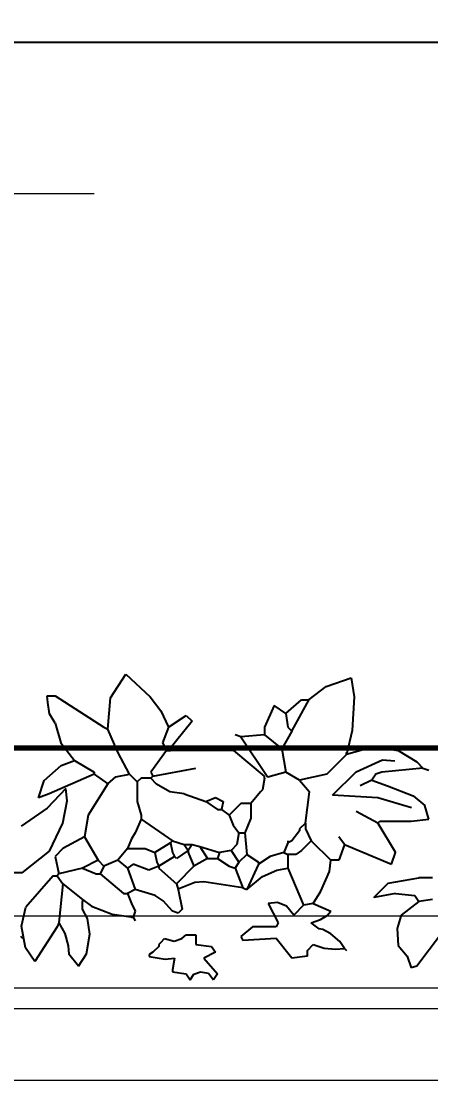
# Model space of a CAD drawing. Header units: inches. Extents: x 2013 to 15569, y -2551 to 2524.
# Drawn here: x 8693.1 to 8759.9, y 897.8 to 1072.2 of the extents above; entities that cross this region are included whole.
import ezdxf

# ---------------------------------------------------------------- set-up
doc = ezdxf.new("R2010")
doc.units = ezdxf.units.IN
doc.header["$MEASUREMENT"] = 0
doc.layers.get('0').update_dxf_attribs({"color": 80, "lineweight": 13})
for name, color, linetype, lineweight in [('A-DOOR-FULL', 90, 'Continuous', 25), ('A-FLOR-FTPT', 6, 'Continuous', 70), ('A-FURN', 8, 'Continuous', 18)]:
    doc.layers.add(name, color=color, linetype=linetype, lineweight=lineweight)
doc.layers.add('VERDE_siepe', color=96, linetype='Continuous')
doc.styles.add('ARIAL', font='Arial.ttf')
doc.dimstyles.new('TICK_36', dxfattribs={"dimtxt": 3.6, "dimasz": 3.6, "dimexe": 1.8, "dimexo": 1.2, "dimgap": 1.8, "dimtad": 0, "dimdec": 0, "dimzin": 0, "dimdsep": 46, "dimtxsty": 'ARIAL', "dimblk": 'OBLIQUE', "dimcen": 1.8, "dimdle": 1.8, "dimclrd": 256, "dimclrt": 256, "dimadec": 0, "dimazin": 0, "dimtfac": 1, "dimtdec": 0, "dimtmove": 1, "dimatfit": 3, "dimldrblk": 'OPEN90', "dimfxl": 1, "dimtfill": 1, "dimtolj": 1, "dimtzin": 0, "dimarcsym": 0})

# ---------------------------------------------------------------- blocks, each defined once
blk = doc.blocks.new('_Oblique')
at = {"color": 0, "linetype": 'ByBlock', "lineweight": -2}
blk.add_line((-0.5, -0.5), (0.5, 0.5), dxfattribs=at)
blk = doc.blocks.new('*D97')
at = {"layer": 'A-DOOR-FULL', "color": 0, "lineweight": -2, "transparency": 16777216}
for p, q in [((8672.67, 649.12), (8672.67, 1123.85)), ((8832.87, 649.12), (8832.87, 1123.85))]:
    blk.add_line(p, q, dxfattribs=at)
at = {"layer": 'A-DOOR-FULL', "lineweight": -2, "transparency": 16777216}
for p, q in [((8670.87, 1122.05), (8747.17, 1122.05)), ((8834.67, 1122.05), (8758.37, 1122.05))]:
    blk.add_line(p, q, dxfattribs=at)
at = {"layer": 'Defpoints', "color": 0, "transparency": 16777216}
for p in [(8832.87, 1122.05), (8672.67, 647.92), (8832.87, 647.92)]:
    blk.add_point(p, dxfattribs=at)
at = {"layer": 'A-DOOR-FULL', "lineweight": -2, "transparency": 16777216, "xscale": 3.6, "yscale": 3.6, "zscale": 3.6, "rotation": 180}
blk.add_blockref('_Oblique', (8672.67, 1122.05), dxfattribs=at)
at = {"layer": 'A-DOOR-FULL', "lineweight": -2, "transparency": 16777216, "xscale": 3.6, "yscale": 3.6, "zscale": 3.6}
blk.add_blockref('_Oblique', (8832.87, 1122.05), dxfattribs=at)
at = {"layer": 'A-DOOR-FULL', "transparency": 16777216, "insert": (8752.77, 1122.05), "char_height": 3.6, "attachment_point": 5, "style": 'ARIAL', "bg_fill": 3, "box_fill_scale": 1.25, "bg_fill_color": 256, "bg_fill_true_color": 13158600, "bg_fill_transparency": 0}
blk.add_mtext('\\A1;160', dxfattribs=at)
blk = doc.blocks.new('_Open90')
at = {"color": 0, "linetype": 'ByBlock', "lineweight": -2}
for p, q in [((-0.5, 0.5), (0, 0)), ((0, 0), (-1, 0)), ((0, 0), (-0.5, -0.5))]:
    blk.add_line(p, q, dxfattribs=at)
blk = doc.blocks.new('*D99')
at = {"layer": 'A-DOOR-FULL', "color": 0, "lineweight": -2, "transparency": 16777216}
for p, q in [((8653.55, 659.51), (8653.55, 1070.63)), ((8939.91, 659.51), (8939.91, 1070.63))]:
    blk.add_line(p, q, dxfattribs=at)
at = {"layer": 'A-DOOR-FULL', "lineweight": -2, "transparency": 16777216}
for p, q in [((8651.75, 1068.83), (8790.92, 1068.83)), ((8941.71, 1068.83), (8802.53, 1068.83))]:
    blk.add_line(p, q, dxfattribs=at)
at = {"layer": 'Defpoints', "color": 0, "transparency": 16777216}
for p in [(8939.91, 1068.83), (8653.55, 658.31), (8939.91, 658.31)]:
    blk.add_point(p, dxfattribs=at)
at = {"layer": 'A-DOOR-FULL', "lineweight": -2, "transparency": 16777216, "xscale": 3.6, "yscale": 3.6, "zscale": 3.6, "rotation": 180}
blk.add_blockref('_Oblique', (8653.55, 1068.83), dxfattribs=at)
at = {"layer": 'A-DOOR-FULL', "lineweight": -2, "transparency": 16777216, "xscale": 3.6, "yscale": 3.6, "zscale": 3.6}
blk.add_blockref('_Oblique', (8939.91, 1068.83), dxfattribs=at)
at = {"layer": 'A-DOOR-FULL', "transparency": 16777216, "insert": (8796.73, 1068.83), "char_height": 3.6, "attachment_point": 5, "style": 'ARIAL', "bg_fill": 3, "box_fill_scale": 1.25, "bg_fill_color": 256, "bg_fill_true_color": 13158600, "bg_fill_transparency": 0}
blk.add_mtext('\\A1;286', dxfattribs=at)
blk = doc.blocks.new('*D102')
at = {"layer": 'A-DOOR-FULL', "color": 0, "lineweight": -2, "transparency": 16777216}
for p, q in [((8639.53, 659.51), (8639.53, 1159.54)), ((8953.93, 659.51), (8953.93, 1159.54))]:
    blk.add_line(p, q, dxfattribs=at)
at = {"layer": 'A-DOOR-FULL', "lineweight": -2, "transparency": 16777216}
for p, q in [((8637.73, 1157.74), (8790.96, 1157.74)), ((8955.73, 1157.74), (8802.5, 1157.74))]:
    blk.add_line(p, q, dxfattribs=at)
at = {"layer": 'Defpoints', "color": 0, "transparency": 16777216}
for p in [(8953.93, 1157.74), (8639.53, 658.31), (8953.93, 658.31)]:
    blk.add_point(p, dxfattribs=at)
at = {"layer": 'A-DOOR-FULL', "lineweight": -2, "transparency": 16777216, "xscale": 3.6, "yscale": 3.6, "zscale": 3.6, "rotation": 180}
blk.add_blockref('_Oblique', (8639.53, 1157.74), dxfattribs=at)
at = {"layer": 'A-DOOR-FULL', "lineweight": -2, "transparency": 16777216, "xscale": 3.6, "yscale": 3.6, "zscale": 3.6}
blk.add_blockref('_Oblique', (8953.93, 1157.74), dxfattribs=at)
at = {"layer": 'A-DOOR-FULL', "transparency": 16777216, "insert": (8796.73, 1157.74), "char_height": 3.6, "attachment_point": 5, "style": 'ARIAL', "bg_fill": 3, "box_fill_scale": 1.25, "bg_fill_color": 256, "bg_fill_true_color": 13158600, "bg_fill_transparency": 0}
blk.add_mtext('\\A1;314', dxfattribs=at)

msp = doc.modelspace()

# ---------------------------------------------------------------- linework, layer by layer
at = {"color": 130}
msp.add_lwpolyline([(8664.661, 964.717), (8664.661, 1044.179), (8705.019, 1044.179)], dxfattribs=at)
at = {"layer": 'A-FLOR-FTPT'}
msp.add_line((8946.918, 953.685), (8038.768, 953.685), dxfattribs=at)
at = {"layer": 'A-FURN'}
for p, q in [((8904.865, 926.284), (8639.96, 926.284)), ((8639.96, 914.633), (8904.865, 914.633)), ((8904.865, 911.206), (8639.96, 911.206)), ((8639.96, 899.555), (8904.865, 899.555))]:
    msp.add_line(p, q, dxfattribs=at)
at = {"layer": 'VERDE_siepe'}
for p, q in [((8707.689, 961.932), (8710.182, 965.773)), ((8710.182, 965.773), (8714.141, 962.086)), ((8742.88, 963.776), (8746.986, 965.158)), ((8746.986, 965.158), (8747.426, 962.086)), ((8740.094, 961.625), (8742.88, 963.776)), ((8697.35, 962.23), (8698.628, 962.23)), ((8697.425, 961.164), (8697.35, 962.23)), ((8697.718, 959.321), (8697.425, 961.164)), ((8698.628, 962.23), (8706.61, 957.122)), ((8707.249, 956.803), (8707.689, 961.932)), ((8714.141, 962.086), (8715.9, 959.782)), ((8736.306, 959.357), (8738.861, 961.593)), ((8737.264, 956.483), (8740.094, 961.625)), ((8738.861, 961.593), (8740.137, 961.593)), ((8747.426, 962.086), (8747.133, 956.556)), ((8698.627, 957.761), (8697.718, 959.321)), ((8715.9, 959.782), (8717.147, 957.122)), ((8734.39, 960.635), (8732.793, 957.122)), ((8736.306, 959.357), (8734.39, 960.635)), ((8736.306, 959.357), (8736.625, 957.122)), ((8698.627, 957.761), (8699.585, 954.567)), ((8717.147, 957.122), (8720.021, 959.038)), ((8720.979, 958.08), (8717.147, 953.29)), ((8720.021, 959.038), (8720.979, 958.08)), ((8706.61, 957.122), (8707.249, 956.803)), ((8708.862, 953.023), (8707.249, 956.803)), ((8717.147, 957.122), (8716.189, 954.567)), ((8728.961, 955.525), (8728.003, 955.845)), ((8732.793, 955.845), (8728.961, 955.525)), ((8732.793, 957.122), (8732.793, 955.845)), ((8732.793, 955.845), (8735.667, 953.609)), ((8737.264, 956.483), (8735.667, 953.609)), ((8736.625, 957.122), (8737.264, 956.483)), ((8747.133, 956.556), (8746.204, 952.651)), ((8699.585, 954.567), (8701.82, 951.693)), ((8716.189, 954.567), (8716.828, 953.29)), ((8728.961, 955.525), (8733.335, 948.967)), ((8710.76, 949.458), (8708.862, 953.023)), ((8716.828, 953.29), (8714.273, 949.777)), ((8716.828, 953.29), (8717.147, 953.29)), ((8717.147, 953.29), (8717.466, 953.29)), ((8727.812, 953.29), (8717.466, 953.29)), ((8732.793, 949.139), (8727.812, 953.29)), ((8735.667, 953.609), (8736.306, 949.777)), ((8746.204, 952.651), (8743.011, 949.458)), ((8750.675, 953.929), (8746.204, 952.651)), ((8746.204, 952.651), (8746.204, 952.971)), ((8750.675, 953.929), (8754.611, 953.33)), ((8754.611, 953.33), (8757.69, 951.487)), ((8696.838, 948.414), (8699.624, 950.872)), ((8699.624, 950.872), (8701.82, 951.693)), ((8701.82, 951.693), (8705.013, 949.777)), ((8747.766, 949.836), (8752.053, 951.81)), ((8752.053, 951.81), (8754.067, 951.606)), ((8757.69, 951.487), (8758.657, 950.416)), ((8705.013, 949.458), (8697.669, 946.266)), ((8705.013, 949.777), (8705.013, 949.458)), ((8705.013, 949.458), (8707.249, 947.861)), ((8707.249, 947.861), (8708.569, 949.029)), ((8708.569, 949.029), (8710.76, 949.458)), ((8710.76, 949.458), (8712.038, 948.181)), ((8712.676, 948.819), (8712.038, 948.181)), ((8714.273, 948.819), (8712.676, 948.819)), ((8714.273, 949.777), (8714.592, 949.139)), ((8714.592, 949.139), (8714.273, 948.819)), ((8715.167, 947.8), (8714.273, 948.819)), ((8714.592, 949.139), (8721.618, 950.416)), ((8732.793, 948.819), (8732.474, 946.904)), ((8732.793, 948.819), (8732.793, 949.139)), ((8736.306, 949.777), (8733.335, 948.967)), ((8738.541, 948.5), (8736.306, 949.777)), ((8743.011, 949.458), (8738.541, 948.5)), ((8743.934, 946.025), (8747.766, 949.836)), ((8750.994, 949.458), (8750.356, 948.5)), ((8751.952, 949.777), (8750.994, 949.458)), ((8758.657, 950.416), (8751.952, 949.777)), ((8758.657, 950.416), (8759.615, 950.097)), ((8695.939, 945.573), (8696.838, 948.414)), ((8700.364, 947.096), (8697.322, 943.903)), ((8700.598, 945.128), (8700.364, 947.096)), ((8707.249, 947.861), (8704.055, 942.753)), ((8712.038, 948.181), (8712.038, 944.988)), ((8717.367, 946.571), (8715.167, 947.8)), ((8738.541, 948.5), (8740.137, 946.585)), ((8750.356, 948.5), (8748.44, 947.542)), ((8750.356, 948.5), (8752.91, 947.542)), ((8752.91, 947.542), (8757.061, 945.946)), ((8697.669, 946.266), (8695.939, 945.573)), ((8719.702, 946.266), (8717.367, 946.571)), ((8719.702, 946.266), (8723.214, 944.988)), ((8723.214, 944.988), (8724.81, 945.627)), ((8724.81, 945.627), (8726.087, 944.988)), ((8732.155, 946.585), (8730.558, 944.669)), ((8732.474, 946.904), (8732.155, 946.585)), ((8739.499, 941.476), (8740.137, 946.585)), ((8751.339, 945.617), (8743.934, 946.025)), ((8756.795, 943.984), (8751.339, 945.617)), ((8757.061, 945.946), (8758.977, 944.35)), ((8697.322, 943.903), (8693.111, 940.961)), ((8699.896, 941.452), (8700.598, 945.128)), ((8712.038, 944.988), (8712.676, 942.753)), ((8723.214, 944.988), (8725.129, 943.711)), ((8725.129, 943.711), (8725.768, 943.711)), ((8726.087, 944.988), (8725.768, 943.711)), ((8725.768, 943.711), (8727.045, 942.753)), ((8728.961, 944.669), (8727.045, 942.753)), ((8730.558, 944.669), (8728.961, 944.669)), ((8730.558, 944.669), (8730.563, 942.27)), ((8759.615, 942.114), (8758.977, 944.35)), ((8704.055, 942.753), (8703.417, 939.24)), ((8712.676, 942.114), (8711.718, 939.879)), ((8712.676, 942.753), (8712.676, 942.114)), ((8712.676, 942.114), (8717.786, 938.602)), ((8727.045, 942.753), (8727.684, 941.156)), ((8730.563, 942.27), (8729.6, 939.879)), ((8751.314, 941.476), (8747.801, 943.392)), ((8751.314, 941.476), (8751.633, 941.795)), ((8751.633, 941.795), (8756.741, 941.795)), ((8756.741, 941.795), (8759.615, 942.114)), ((8697.707, 936.884), (8699.896, 941.452)), ((8727.684, 941.156), (8728.642, 939.879)), ((8738.541, 940.198), (8737.264, 938.602)), ((8739.499, 941.476), (8738.541, 940.518)), ((8738.541, 940.518), (8738.541, 940.198)), ((8739.499, 941.476), (8739.499, 940.518)), ((8739.499, 940.518), (8740.456, 938.602)), ((8751.314, 941.476), (8754.188, 936.686)), ((8703.417, 939.24), (8699.904, 937.324)), ((8703.417, 939.24), (8705.652, 935.408)), ((8711.08, 938.921), (8710.441, 937.324)), ((8711.718, 939.879), (8711.08, 938.921)), ((8717.466, 938.282), (8714.912, 936.686)), ((8717.786, 938.602), (8717.466, 938.282)), ((8717.466, 938.282), (8717.786, 936.686)), ((8717.786, 938.602), (8719.702, 937.963)), ((8728.642, 939.879), (8728.323, 937.963)), ((8728.642, 939.879), (8729.6, 939.879)), ((8729.6, 939.879), (8729.919, 936.366)), ((8736.625, 938.282), (8735.987, 936.686)), ((8736.625, 938.602), (8736.625, 938.282)), ((8737.264, 938.602), (8736.625, 938.282)), ((8740.456, 938.602), (8738.861, 937.005)), ((8740.456, 938.602), (8743.65, 935.408)), ((8745.885, 937.963), (8744.927, 939.24)), ((8693.236, 933.372), (8697.707, 936.884)), ((8699.904, 937.324), (8698.627, 936.047)), ((8710.441, 937.324), (8708.844, 935.408)), ((8710.441, 937.324), (8713.315, 937.324)), ((8713.315, 937.324), (8714.912, 936.686)), ((8714.912, 936.686), (8715.231, 935.089)), ((8717.786, 936.686), (8718.105, 936.047)), ((8720.34, 937.005), (8718.424, 935.728)), ((8719.702, 937.963), (8720.34, 937.005)), ((8719.702, 937.963), (8720.979, 937.963)), ((8720.979, 937.963), (8720.34, 937.005)), ((8720.34, 937.005), (8720.34, 936.686)), ((8720.34, 936.686), (8721.298, 934.45)), ((8720.979, 937.963), (8722.256, 937.644)), ((8722.256, 937.644), (8725.449, 936.686)), ((8722.256, 937.644), (8723.534, 935.728)), ((8725.449, 936.686), (8725.129, 935.728)), ((8727.365, 937.005), (8725.449, 936.686)), ((8728.323, 937.963), (8727.365, 937.005)), ((8727.365, 937.005), (8728.642, 935.089)), ((8735.987, 936.686), (8733.751, 936.047)), ((8735.987, 936.686), (8736.625, 936.366)), ((8738.861, 937.005), (8737.903, 936.366)), ((8745.885, 937.963), (8744.927, 935.408)), ((8745.885, 937.963), (8753.549, 934.77)), ((8753.549, 934.77), (8754.188, 936.686)), ((8698.627, 936.047), (8699.265, 933.173)), ((8705.652, 935.408), (8703.097, 934.131)), ((8705.652, 935.408), (8706.61, 934.45)), ((8708.844, 935.408), (8706.61, 934.45)), ((8708.844, 935.408), (8710.441, 934.131)), ((8711.399, 934.77), (8710.441, 934.131)), ((8713.954, 933.812), (8711.399, 934.77)), ((8715.231, 935.089), (8715.55, 934.45)), ((8718.105, 936.047), (8715.55, 934.45)), ((8718.424, 935.728), (8718.105, 936.047)), ((8723.534, 935.728), (8721.298, 934.45)), ((8723.534, 935.728), (8725.129, 935.728)), ((8725.129, 935.728), (8727.045, 934.45)), ((8728.642, 935.089), (8728.003, 934.131)), ((8729.919, 936.366), (8728.642, 935.089)), ((8729.919, 936.366), (8731.835, 935.089)), ((8731.835, 934.77), (8729.919, 930.619)), ((8733.751, 936.047), (8731.835, 934.77)), ((8731.835, 935.089), (8731.835, 934.77)), ((8737.903, 936.366), (8736.625, 936.366)), ((8736.625, 936.366), (8736.625, 934.131)), ((8743.408, 933.575), (8743.65, 935.408)), ((8744.927, 935.408), (8743.65, 935.408)), ((8693.236, 933.372), (8691.64, 933.372)), ((8699.265, 933.173), (8698.946, 932.854)), ((8703.097, 934.131), (8699.265, 933.173)), ((8703.097, 934.131), (8705.333, 933.173)), ((8705.333, 933.173), (8705.971, 933.173)), ((8706.61, 934.45), (8705.971, 933.173)), ((8705.971, 933.173), (8709.802, 929.981)), ((8710.441, 934.131), (8711.718, 930.619)), ((8715.55, 934.45), (8713.954, 933.812)), ((8715.55, 934.45), (8715.55, 934.131)), ((8715.55, 934.131), (8718.424, 931.576)), ((8721.298, 934.45), (8718.424, 931.576)), ((8727.045, 934.45), (8728.003, 934.131)), ((8728.003, 934.131), (8729.281, 930.939)), ((8732.499, 932.776), (8734.845, 933.821)), ((8734.845, 933.821), (8736.625, 934.131)), ((8736.625, 934.131), (8739.18, 928.065)), ((8742.001, 930.38), (8743.408, 933.575)), ((8698.307, 932.854), (8693.837, 927.745)), ((8698.307, 932.854), (8698.946, 932.854)), ((8698.946, 932.854), (8699.904, 931.576)), ((8699.904, 931.576), (8699.265, 925.191)), ((8699.904, 931.576), (8703.097, 929.023)), ((8718.424, 931.576), (8718.744, 930.619)), ((8721.447, 931.775), (8718.719, 930.689)), ((8722.895, 931.896), (8721.447, 931.775)), ((8729.281, 930.939), (8722.895, 931.896)), ((8729.919, 930.619), (8732.499, 932.776)), ((8750.652, 929.366), (8752.998, 931.67)), ((8752.998, 931.67), (8758.019, 932.534)), ((8760.254, 932.534), (8758.019, 932.534)), ((8709.802, 929.981), (8710.441, 929.981)), ((8711.718, 930.619), (8710.441, 929.981)), ((8710.441, 929.981), (8711.08, 928.384)), ((8714.955, 929.66), (8711.718, 930.619)), ((8716.264, 928.803), (8714.955, 929.66)), ((8718.744, 930.619), (8719.382, 927.426)), ((8729.281, 930.939), (8729.919, 930.619)), ((8740.776, 928.384), (8742.001, 930.38)), ((8754.188, 929.981), (8750.652, 929.366)), ((8754.188, 929.981), (8757.38, 929.661)), ((8757.38, 929.661), (8758.019, 928.703)), ((8703.097, 929.023), (8703.097, 928.703)), ((8703.097, 929.023), (8704.591, 927.946)), ((8703.097, 927.426), (8703.097, 928.703)), ((8704.591, 927.946), (8707.919, 926.631)), ((8711.08, 928.384), (8711.718, 927.107)), ((8717.786, 927.107), (8716.264, 928.803)), ((8734.962, 928.537), (8733.432, 928.384)), ((8733.432, 928.384), (8735.029, 925.191)), ((8736.429, 927.922), (8734.962, 928.537)), ((8737.583, 926.468), (8736.429, 927.922)), ((8739.18, 928.065), (8737.583, 926.468)), ((8740.776, 928.384), (8739.18, 928.065)), ((8740.776, 928.384), (8743.65, 927.107)), ((8758.019, 928.703), (8755.146, 926.468)), ((8760.254, 929.023), (8758.019, 928.703)), ((8693.136, 924.688), (8693.837, 927.745)), ((8703.937, 925.888), (8703.097, 927.426)), ((8707.919, 926.631), (8711.399, 926.149)), ((8711.08, 926.149), (8711.399, 926.149)), ((8711.718, 927.107), (8711.399, 926.149)), ((8711.399, 926.149), (8711.718, 925.51)), ((8718.744, 926.787), (8717.786, 927.107)), ((8719.382, 927.426), (8718.744, 926.787)), ((8741.942, 925.772), (8743.056, 926.386)), ((8743.056, 926.386), (8743.65, 927.107)), ((8755.146, 926.468), (8754.464, 924.297)), ((8693.791, 921.145), (8693.136, 924.688)), ((8698.946, 924.552), (8695.298, 918.915)), ((8699.265, 925.191), (8698.946, 924.552)), ((8699.265, 925.191), (8700.227, 923.488)), ((8704.318, 923.374), (8703.937, 925.888)), ((8730.877, 924.552), (8728.961, 922.955)), ((8734.709, 924.552), (8730.877, 924.552)), ((8735.029, 925.191), (8734.709, 924.552)), ((8740.456, 925.191), (8741.942, 925.772)), ((8741.734, 924.233), (8740.456, 925.191)), ((8692.994, 923.045), (8693.313, 922.726)), ((8700.227, 923.488), (8700.773, 921.431)), ((8703.773, 920.174), (8704.318, 923.374)), ((8715.87, 921.997), (8716.508, 922.636)), ((8716.508, 922.636), (8718.065, 922.231)), ((8718.065, 922.231), (8719.319, 922.631)), ((8719.319, 922.631), (8720.021, 923.275)), ((8720.021, 923.275), (8721.618, 923.275)), ((8721.618, 923.275), (8721.618, 921.678)), ((8728.961, 922.955), (8729.281, 922.317)), ((8734.709, 922.636), (8729.281, 922.317)), ((8737.264, 919.443), (8734.709, 922.636)), ((8742.353, 924.113), (8741.734, 924.233)), ((8743.643, 923.437), (8742.353, 924.113)), ((8745.109, 922.146), (8743.643, 923.437)), ((8754.464, 924.297), (8754.611, 921.532)), ((8761.531, 923.275), (8757.699, 918.165)), ((8695.298, 918.915), (8693.791, 921.145)), ((8700.773, 921.431), (8700.862, 920.081)), ((8715.55, 921.359), (8714.592, 920.401)), ((8715.87, 921.997), (8715.55, 921.678)), ((8715.55, 921.678), (8715.55, 921.359)), ((8721.618, 921.678), (8724.171, 921.359)), ((8724.171, 921.359), (8724.81, 920.401)), ((8739.818, 920.72), (8740.776, 921.678)), ((8740.776, 921.678), (8742.529, 921.102)), ((8742.529, 921.102), (8744.405, 920.918)), ((8744.405, 920.918), (8745.885, 921.039)), ((8745.885, 921.039), (8745.109, 922.146)), ((8745.885, 921.039), (8746.204, 920.72)), ((8754.611, 921.532), (8756.103, 919.762)), ((8702.459, 918.166), (8700.862, 920.081)), ((8702.459, 918.166), (8703.773, 920.174)), ((8714.592, 920.401), (8714.004, 920.056)), ((8714.004, 920.056), (8714.004, 919.736)), ((8714.004, 919.736), (8715.313, 919.509)), ((8715.313, 919.509), (8716.592, 919.26)), ((8716.592, 919.26), (8718.105, 919.443)), ((8718.105, 919.443), (8717.786, 917.527)), ((8724.81, 920.401), (8722.895, 919.443)), ((8722.895, 919.443), (8725.129, 916.888)), ((8739.818, 919.762), (8737.264, 919.443)), ((8739.818, 919.762), (8739.818, 920.72)), ((8756.103, 919.762), (8756.741, 917.846)), ((8717.786, 917.527), (8717.786, 917.207)), ((8757.699, 918.165), (8756.741, 917.846)), ((8717.786, 917.207), (8720.021, 916.888)), ((8720.021, 916.888), (8720.66, 915.93)), ((8720.66, 915.93), (8721.283, 916.859)), ((8721.283, 916.859), (8722.374, 917.202)), ((8722.374, 917.202), (8723.683, 916.974)), ((8723.683, 916.974), (8724.491, 915.93)), ((8725.129, 916.888), (8724.491, 915.93))]:
    msp.add_line(p, q, dxfattribs=at)
msp.add_arc((8727.812, 953.29), 0.0000399, 49.84401, 89.64699, dxfattribs=at)

# ---------------------------------------------------------------- next in the draw order: dimensions: what is measured, and where the dimension line sits
at = {"layer": 'A-DOOR-FULL'}
dim = msp.add_linear_dim(base=(8832.875, 1122.05), p1=(8672.672, 647.923), p2=(8832.875, 647.923), dimstyle='TICK_36', dxfattribs=at)
dim.commit()
dim.dimension.update_dxf_attribs({"geometry": '*D97', "text_midpoint": (8752.773, 1122.05)})

# ---------------------------------------------------------------- next in the draw order: dimensions: what is measured, and where the dimension line sits
dim = msp.add_linear_dim(base=(8939.909, 1068.829), p1=(8653.547, 658.311), p2=(8939.909, 658.311), dimstyle='TICK_36', dxfattribs=at)
dim.commit()
dim.dimension.update_dxf_attribs({"geometry": '*D99', "text_midpoint": (8796.728, 1068.829)})

# ---------------------------------------------------------------- next in the draw order: dimensions: what is measured, and where the dimension line sits
dim = msp.add_linear_dim(base=(8953.927, 1157.736), p1=(8639.529, 658.311), p2=(8953.927, 658.311), dimstyle='TICK_36', dxfattribs=at)
dim.commit()
dim.dimension.update_dxf_attribs({"geometry": '*D102', "text_midpoint": (8796.728, 1157.736)})

doc.saveas('drawing.dxf')
